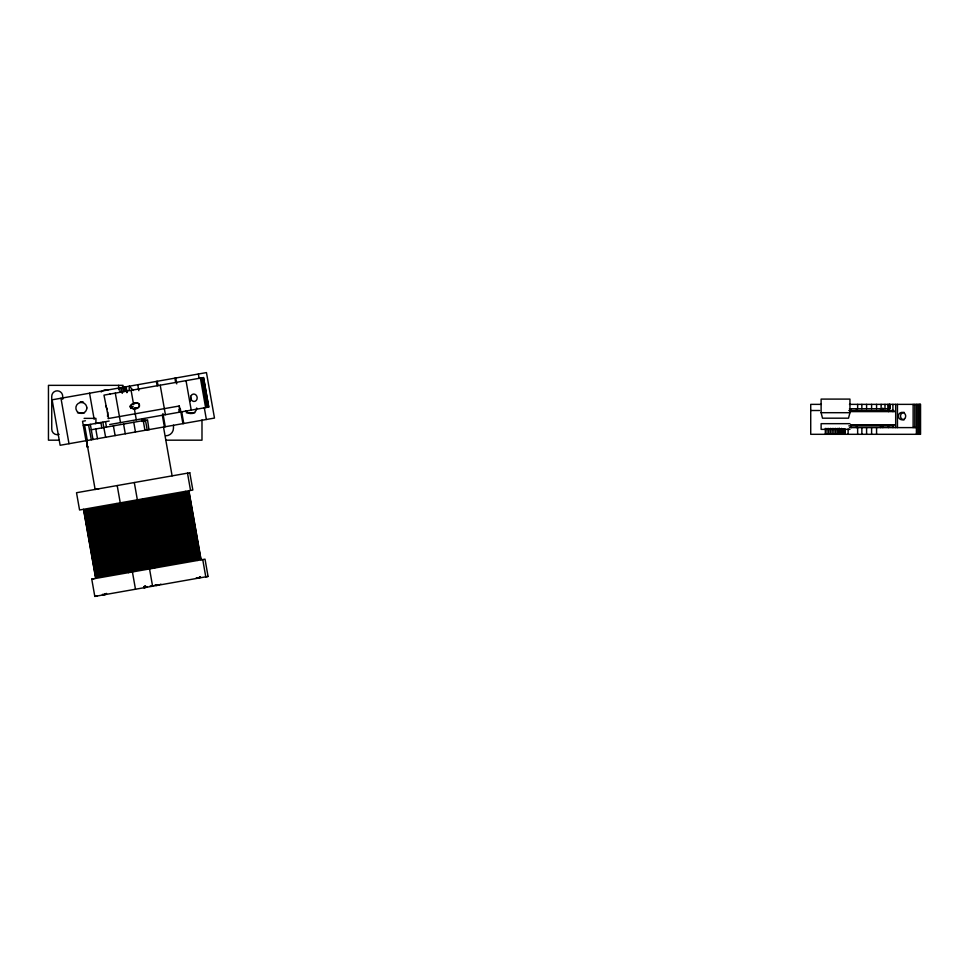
<?xml version="1.0" encoding="UTF-8"?>
<svg xmlns="http://www.w3.org/2000/svg" width="969" height="969" viewBox="0 0 969 969"><rect width="100%" height="100%" fill="white"/><g stroke="black" fill="none" stroke-linecap="round" stroke-linejoin="round"><path stroke-width="1.45" d="M844.629 434.306L844.641 428.952M842.182 428.77L842.037 434.306L841.467 428.71L842.037 434.306L842.63 428.795M842.303 428.782L842.037 434.306L841.504 428.359M838.888 428.359L838.888 434.306L839.287 428.359M129.083 390.374L129.361 386.183L133.274 390.519M107.523 416.428L107.825 412.2M842.473 428.795L842.037 434.306L842.025 428.722M839.469 428.71L838.888 434.306L839.42 428.504M838.888 434.306L839.445 428.613M141.922 421.467L142.588 418.644M849.946 412.697L848.517 418.184L822.499 418.184L821.118 412.697L821.118 399.095L849.946 399.095L849.946 412.697L821.118 412.697M139.257 404.497C136.738 400.451 126.37 405.551 132.511 408.615C140.323 410.941 142.467 400.112 133.456 403.698L131.106 390.337M105.112 594.312L105.209 594.215A2.701 1.635 80 0 0 105.488 593.658M158.31 584.925L156.433 585.179A2.701 2.144 80 0 1 155.852 584.767M159.037 584.804L158.444 585.191L159.267 584.767M158.831 584.755L156.857 585.106A2.701 1.635 80 0 1 156.397 584.67M199.239 577.815L199.505 577.585A2.701 2.144 80 0 0 199.905 577.003M105.003 594.421L103.235 594.566M198.936 577.984L197.107 578.008M144.054 587.444L145.883 587.044A2.701 1.635 80 0 0 146.04 586.79M198.597 578.105L197.652 577.996M133.116 408.603C135.394 408.53 140.662 408.119 139.415 404.509M132.729 404.037C129.834 404.109 130.355 408.906 133.177 408.385M145.568 586.063L145.81 587.42L146.864 586.875A2.701 2.144 80 0 0 147.082 586.596M143.884 586.887A2.701 1.635 80 0 0 144.345 587.311L146.307 586.972A2.701 2.144 80 0 0 146.537 586.693M145.81 587.42L146.598 586.911A2.701 1.635 80 0 0 146.755 586.657M86.725 440.592L60.139 445.28L52.12 399.809L206.458 372.593L214.476 418.063L86.52 440.629L95.132 489.442L98.874 488.788M108.589 418.475L103.986 395.122L203.526 377.559L208.735 407.053L109.654 424.519M110.272 394.117L109.449 394.262M125.849 391.379L126.673 391.222M105.621 405.636L107.353 409.499M133.225 406.326L129.894 406.919M134.134 408.288L136.726 407.828M85.442 420.764L82.547 421.285L85.975 440.725L87.319 440.483L84.642 425.367L83.31 425.597M108.116 418.56L179.301 405.999L180.367 412.055M102.847 422.157L105.633 437.261M84.642 425.367L109.182 421.043M91.268 429.764L147.542 419.843L148.923 429.618M189.076 491.804L83.697 510.397M83.879 511.475L189.27 492.894M189.464 493.972L84.073 512.553M84.267 513.631L189.658 495.05M189.839 496.128L84.46 514.709M190.033 497.206L84.642 515.787M84.836 516.877L190.227 498.284M190.408 499.374L85.03 517.955M85.224 519.033L190.602 500.452M190.796 501.53L85.405 520.111M85.599 521.189L190.99 502.608M191.172 503.686L85.793 522.267M191.365 504.764L85.975 523.357M86.168 524.435L191.559 505.854M191.741 506.932L86.362 525.513M86.556 526.591L191.935 508.01M192.128 509.088L86.738 527.669M86.931 528.747L192.322 510.166M192.504 511.244L87.125 529.837M87.307 530.915L192.698 512.335M87.501 531.993L192.892 513.413M193.085 514.491L87.695 533.071M87.888 534.149L193.267 515.569M193.461 516.647L88.07 535.227M88.264 536.317L193.655 517.725M193.836 518.815L88.458 537.395M88.651 538.473L194.03 519.893M88.833 539.551L194.224 520.971M194.418 522.049L89.027 540.629M89.221 541.707L194.599 523.127M194.793 524.205L89.402 542.797M89.596 543.875L194.987 525.295M195.169 526.373L89.79 544.953M89.984 546.031L195.363 527.451M90.165 547.11L195.556 528.529M195.75 529.607L90.359 548.188M90.553 549.278L195.932 530.685M196.126 531.775L90.747 550.356M90.929 551.434L196.319 532.853M196.513 533.931L91.122 552.512M91.316 553.59L196.695 535.009M196.889 536.087L91.498 554.668M197.082 537.165L91.692 555.758M91.885 556.836L197.264 538.255M197.458 539.333L92.079 557.914M92.261 558.992L197.652 540.411M197.846 541.489L92.455 560.07M92.649 561.148L198.027 542.567M198.221 543.645L92.83 562.238M198.415 544.735L93.024 563.316M93.218 564.394L198.597 545.813M198.79 546.891L93.412 565.472M93.593 566.55L198.984 547.969M199.178 549.048L93.787 567.628M93.981 568.718L199.36 550.126M199.553 551.216L94.175 569.796M94.356 570.874L199.747 552.294M94.55 571.952L199.941 553.372M200.123 554.45L94.744 573.03M94.926 574.108L200.317 555.528M200.51 556.606L95.119 575.198M95.313 576.276L200.692 557.696M200.886 558.774L95.507 577.354M91.752 579.123L205.016 559.161L208.056 576.434L94.805 596.407L91.752 579.123L94.041 578.723M143.63 587.238L145.411 586.935M150.05 586.112L152.617 585.651M155.04 585.228L157.269 584.84M160.309 584.307L160.975 584.186M94.805 596.407L97.082 596.008M208.056 576.434L205.779 576.846L202.739 559.561M203.526 377.559L208.735 407.053M94.914 423.55L100.267 422.605M185.782 411.098L187.09 410.868M149.262 429.57L148.645 429.667M163.507 427.05L172.107 475.864M144.296 586.293L144.03 587.674M144.538 587.638L143.884 587.577M80.257 401.796L83.08 401.796M821.385 404.364L810.726 404.364L810.726 434.306L920.55 434.306L920.55 404.364L849.474 404.364M849.474 408.748L890.014 408.748L890.014 404.364M810.726 410.505L819.568 410.505M848.856 410.505L893.939 410.505M851.073 411.05L890.39 411.05M851.012 411.607L894.762 411.607M77.435 412.77L84.485 412.77M186.218 412.77L194.817 412.77M84.109 418.366L95.919 418.366L95.919 423.623M849.946 423.671L821.118 423.671L821.118 429.364L849.946 429.364M851.012 424.761L894.762 424.761M84.109 424.943L88.058 424.943M851.073 425.306L890.39 425.306M848.856 425.863L893.939 425.863M849.474 427.608L916.408 427.608M58.988 440.18L48.45 440.18L48.45 385.347L123.027 385.347L123.027 388.303M165.856 440.18L201.988 440.18L201.988 419.989M88.167 446.879L86.738 446.879L86.738 441.028M196.816 578.057L197.737 578.263L196.55 578.105A2.701 2.144 80 0 1 196.259 577.924M103.671 594.481L105.633 594.142A2.701 2.144 80 0 0 106.033 593.561M130.197 405.599L130.863 408.506M202.691 377.716L207.887 407.198M201.697 377.886L206.894 407.368M200.401 378.116L205.598 407.598M198.354 374.022L199.13 378.419M204.302 407.755L206.373 419.492M186.024 380.647L191.22 410.141M175.728 378.007L176.758 383.881M181.675 411.74L183.747 423.477L182.911 423.623L180.331 408.954M174.892 378.152L175.668 382.561M179.144 406.035L180.21 412.079L179.338 412.237L178.829 409.354M187.501 473.163L190.542 490.435M188.894 490.726L201.08 559.852M185.394 491.344L197.591 560.47M160.212 385.202L165.408 414.684M157.257 381.265L158.032 385.674M162.937 413.533L165.263 426.735M156.372 381.423L157.148 385.819M162.32 415.156L164.391 426.893M145.459 420.207L147.179 429.933M137.768 384.705L138.821 390.652M143.763 418.681L144.26 421.563M143.23 420.607L144.95 430.321M134.291 408.397L136.302 419.819M133.746 422.278L135.466 431.992M127.06 392.542L126.043 386.764L126.842 392.59M125.171 386.922L125.934 391.258M124.141 387.103L124.904 391.44M122.797 387.346L123.56 391.682M142.504 498.914L154.689 568.028M121.222 387.624L122.239 393.402M119.538 387.915L120.301 392.251M134.303 482.538L137.356 499.822M149.541 568.936L152.593 586.221M123.572 424.071L125.292 433.797M115.299 393.123L120.495 422.605M145.023 586.16L145.253 587.517M144.853 586.197L145.084 587.541M113.397 425.863L115.117 435.59M117.201 485.554L120.241 502.838M132.426 571.952L135.478 589.237M105.512 421.685L106.481 427.184M116.304 503.529L128.502 572.655M100.873 422.508L101.83 427.91M89.56 393.208L94.15 419.238M95.774 428.976L97.494 438.691M90.323 424.361L92.988 439.49M88.506 424.688L91.34 439.781M83.504 509.306L95.689 578.432M60.974 398.247L68.993 443.717M841.782 428.613L842.037 434.306L841.904 428.686M840.486 428.71L840.486 434.306M920.187 404.364L920.187 434.306M919.993 404.364L919.993 434.306M919.096 404.364L919.096 434.306M917.885 404.364L917.885 434.306M916.408 404.364L916.408 434.306M914.797 404.364L914.797 427.608M913.137 404.364L913.137 427.608M897.464 404.364L897.464 427.608M895.683 404.364L895.683 427.608M892.909 404.364L892.909 411.631M892.909 424.713L892.909 427.608M889.578 404.364L889.578 408.748M889.13 404.364L889.13 408.748M888.476 408.724L888.476 411.631M888.476 424.713L888.476 427.608M887.87 404.364L887.87 408.748M884.988 404.364L884.988 408.748M882.844 408.046L882.844 410.505M882.844 424.761L882.844 427.608M882.662 408.748L882.662 410.505M881.124 404.364L881.124 408.748M880.615 408.748L880.615 410.505M880.615 424.761L880.615 427.608M876.57 404.364L876.57 408.748M876.57 427.608L876.57 434.306M871.603 404.364L871.603 408.748M871.603 427.608L871.603 434.306M866.589 404.364L866.589 408.748M866.589 427.608L866.589 434.306M861.853 404.364L861.853 408.748M861.853 427.608L861.853 434.306M857.638 404.364L857.638 408.748M857.638 427.608L857.638 434.306M856.548 408.748L856.548 410.505M856.548 424.761L856.548 427.608M851.291 408.748L851.291 410.505M851.291 424.761L851.291 427.608M848.117 428.952L848.117 434.306M844.944 428.952L844.944 434.306M843.527 428.952L843.527 434.306M837.252 428.359L837.252 434.306M835.581 428.359L835.581 434.306M833.885 428.359L833.885 434.306M832.165 428.359L832.165 434.306M830.445 428.359L830.445 434.306M828.725 428.359L828.725 434.306M827.017 428.359L827.017 434.306M825.322 428.359L825.322 434.306M173.475 425.197L173.475 428.116A7.679 7.679 0 0 1 165.796 435.796M118.642 385.347L118.642 389.732M62.706 399.313L62.706 396.321A5.487 5.487 0 0 0 57.219 390.834A5.487 5.487 0 0 0 51.745 396.321L51.745 429.219A5.487 5.487 0 0 0 59.17 434.342M190.602 397.351A3.731 3.222 80 0 1 190.408 401.045M196.719 407.949A5.705 5.705 0 0 1 186.084 410.795M133.116 404.412A4.603 4.603 0 0 1 135.272 403.407M106.215 593.525A2.701 1.635 80 0 1 105.924 594.082L105.136 594.591L106.19 594.045A2.701 2.144 80 0 0 106.59 593.464M102.387 594.481A2.701 2.144 80 0 0 102.69 594.663L103.865 594.809L102.944 594.615A2.701 1.635 80 0 1 102.714 594.421M155.682 584.804A2.701 1.635 80 0 0 156.142 585.228L157.051 585.433L156.021 585.337A2.701 2.144 80 0 1 155.306 584.864M200.462 576.906A2.701 2.144 80 0 1 200.05 577.488L199.008 578.033L199.796 577.536A2.701 1.635 80 0 0 200.086 576.979M199.36 577.1A2.701 1.635 80 0 1 199.069 577.657M101.151 391.985A7.679 7.679 0 0 1 108.068 389.889M904.198 419.819A3.731 3.682 -90 0 1 900.516 416.089A3.731 3.682 -90 0 1 904.198 412.358M86.822 407.949L86.641 409.366A5.487 5.487 0 0 1 78.198 412.443A5.487 5.487 0 0 1 78.198 403.455A5.487 5.487 0 0 1 86.641 406.532L86.835 407.949M189.779 472.751L76.515 492.724L79.567 510.009L192.831 490.035L189.779 472.751M191.232 395.546A3.731 3.234 80 0 0 193.739 401.445A3.731 3.234 80 0 0 196.852 396.26A3.731 3.234 80 0 0 191.232 395.546M904.634 418.729A3.731 3.67 -90 0 0 902.987 412.491A3.731 3.67 -90 0 0 898.493 417.058A3.731 3.67 -90 0 0 904.634 418.729"/></g></svg>
